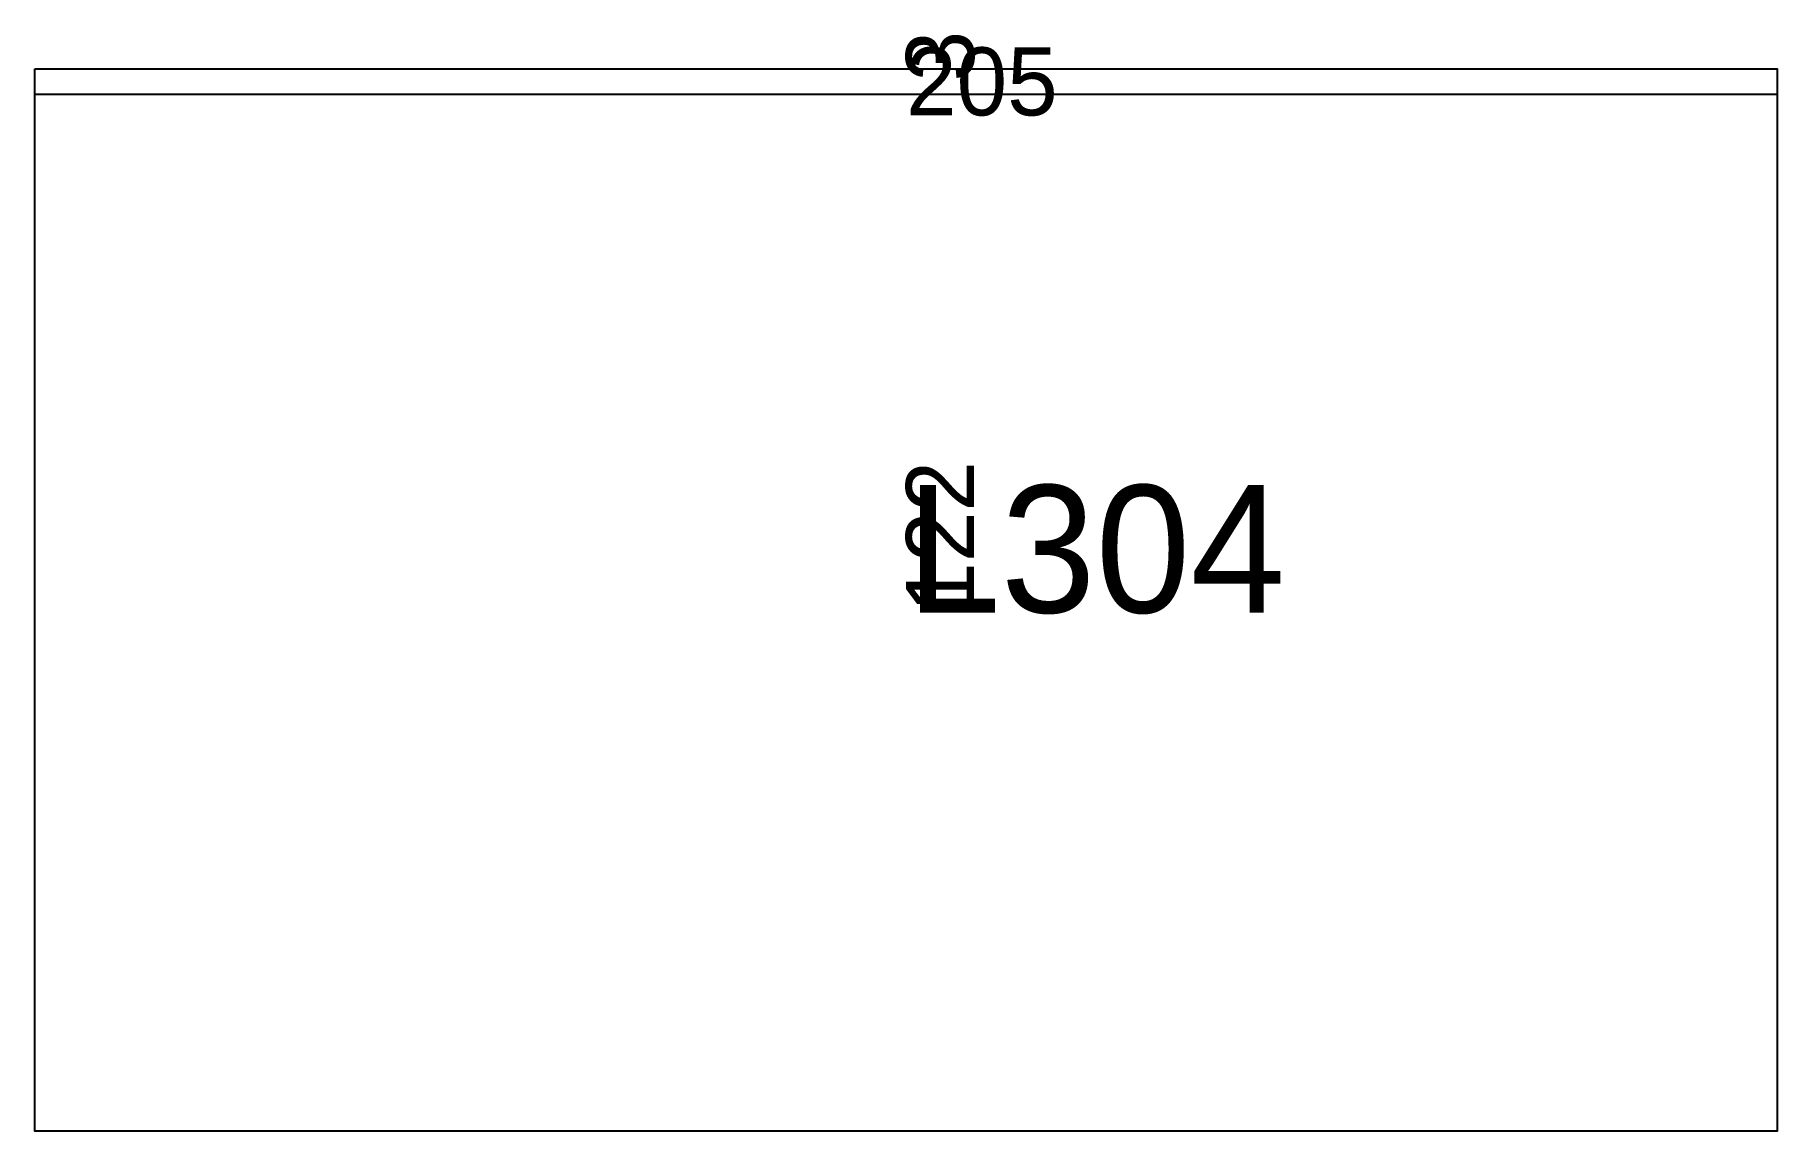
# Model space of a CAD drawing. Extents: x 0 to 205, y 0 to 129.
import ezdxf

# ---------------------------------------------------------------- set-up
doc = ezdxf.new("R2010")
doc.units = 0
for name, color, linetype in [('3', 3, 'Continuous'), ('4', 4, 'Continuous'), ('Painéis', 200, 'Continuous')]:
    doc.layers.add(name, color=color, linetype=linetype)

msp = doc.modelspace()

# ---------------------------------------------------------------- linework, layer by layer
at = {"layer": '3'}
for p, q in [((0, 125), (205, 125)), ((0, 0), (0, 125)), ((205, 125), (205, 0)), ((0, 122), (205, 122)), ((205, 0), (0, 0))]:
    msp.add_line(p, q, dxfattribs=at)
at = {"layer": '3', "lineweight": 25}
msp.add_lwpolyline([(0, 125), (205, 125), (205, 0), (0, 0)], close=True, dxfattribs=at)
at = {"layer": 'Painéis', "lineweight": 18}
msp.add_line((0, 122), (205, 122), dxfattribs=at)

# ---------------------------------------------------------------- texts
at = {"layer": '4'}
msp.add_text('L304', height=15, dxfattribs=at).set_placement((102.5, 61))
at = {"layer": 'Painéis'}
for s, p in [('3', (110.5, 123.5)), ('122', (110.5, 61))]:
    msp.add_text(s, height=8, rotation=90, dxfattribs=at).set_placement(p)
msp.add_text('205', height=8, dxfattribs=at).set_placement((102.5, 119.5))

doc.saveas('drawing.dxf')
